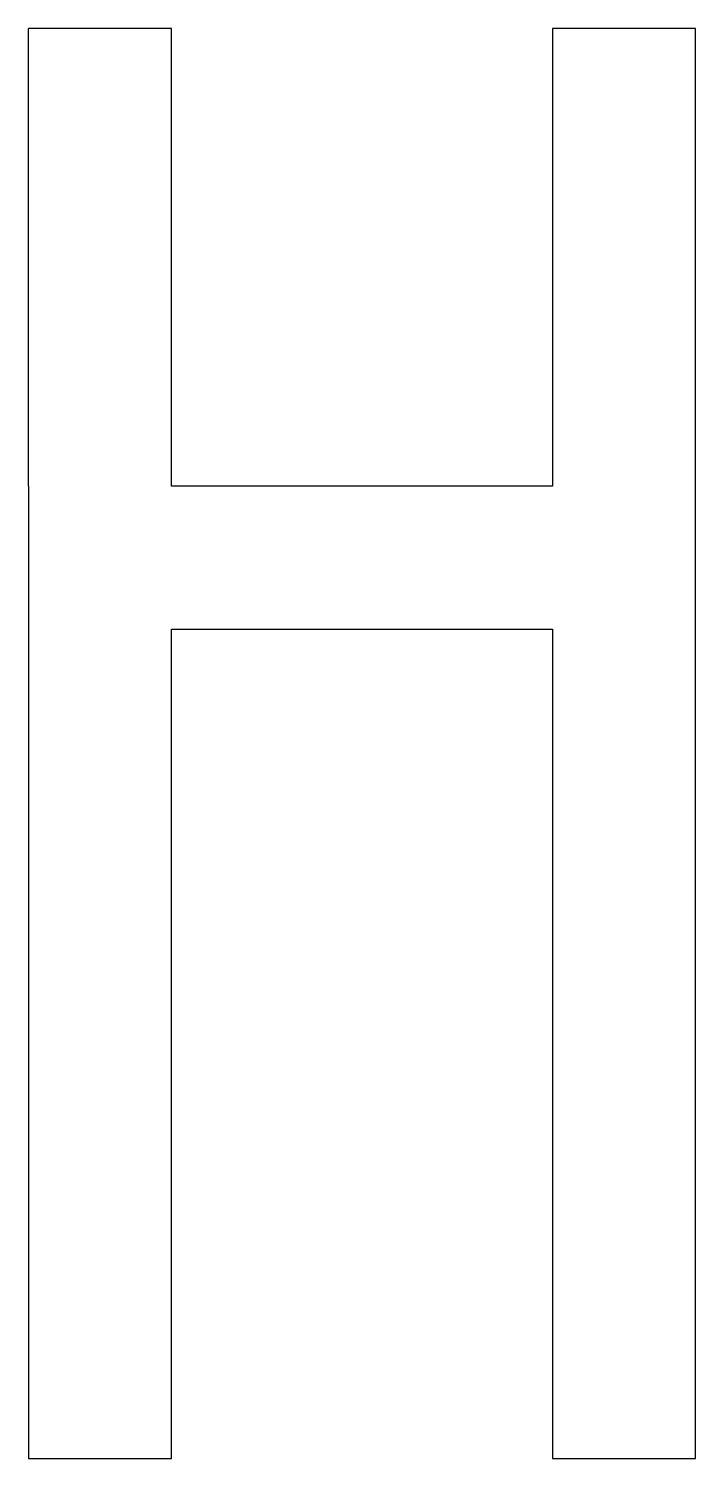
# Model space of a CAD drawing. Header units: millimetres. Extents: x 0 to 1400, y 0 to 3000.
import ezdxf

# ---------------------------------------------------------------- set-up
doc = ezdxf.new("R2010")
doc.units = ezdxf.units.MM

msp = doc.modelspace()

# ---------------------------------------------------------------- linework, layer by layer
for p, q in [((0, 2040), (0, 3000)), ((300, 3000), (0, 3000)), ((300, 2040), (300, 3000)), ((1400, 3000), (1100, 3000)), ((1100, 3000), (1100, 2040)), ((1400, 2040), (1400, 3000)), ((1100, 2040), (300, 2040)), ((0, 2040), (0, 800)), ((1400, 0), (1400, 2040)), ((300, 0), (300, 1740)), ((300, 1740), (1100, 1740)), ((1100, 1740), (1100, 0)), ((0, 800), (0, 0)), ((0, 0), (300, 0)), ((1100, 0), (1400, 0))]:
    msp.add_line(p, q)

doc.saveas('drawing.dxf')
